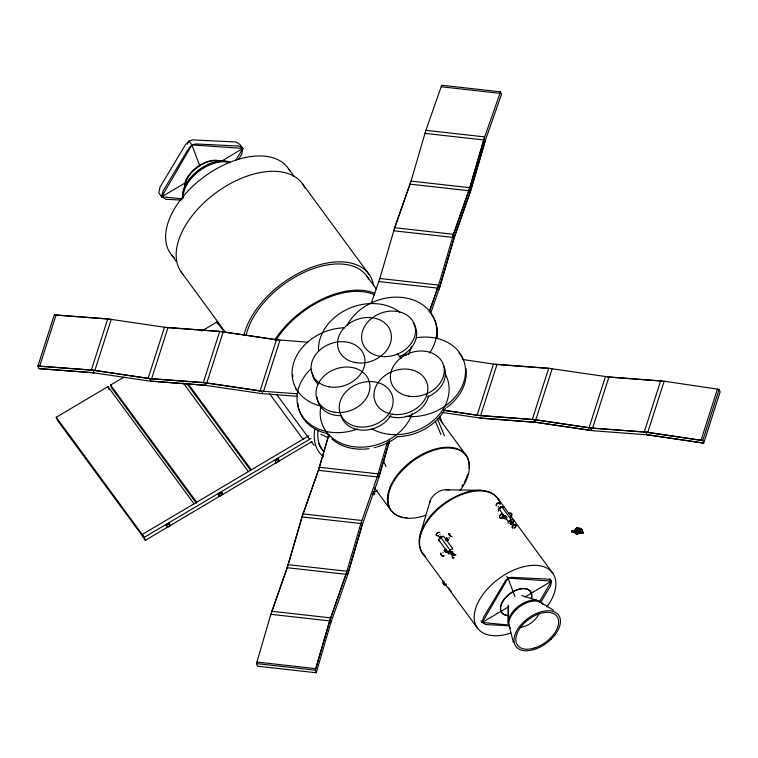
<?xml version="1.0" encoding="UTF-8"?>
<svg xmlns="http://www.w3.org/2000/svg" width="758" height="758" viewBox="0 0 758 758"><rect width="100%" height="100%" fill="white"/><g stroke="black" fill="none" stroke-linecap="round" stroke-linejoin="round"><path stroke-width="1.14" d="M508.296 621.551L508.296 605.272M573.304 531.292C571.399 532.637 571.684 531.633 574.412 532.059M582.438 530.704L581.197 529.738L582.324 529.596C583.84 533.035 581.083 533.556 581.272 531.358M577.283 532.021L576.81 530.818L577.966 532.211C577.501 532.097 574.384 534.087 574.706 531.045C574.517 532.685 575.369 533.31 574.877 532.514M579.254 532.334L578.97 532.808C576.307 535.176 577.065 529.463 577.757 531.453M578.97 532.969C576.393 534.106 573.645 531.917 575.635 530.846C578.79 531.244 577.615 534.627 575.066 532.732M579.974 532.4C581.159 532.012 581.774 533.547 580.211 532.931M574.829 531.443C573.351 532.277 575.521 531.936 574.687 533.026M576.649 530.979L577.577 531.718L577.302 533.395M511.726 514.578L510.826 516.833M572.461 531.519C574.962 531.055 570.196 530.524 571.902 532.088M583.281 532.77L582.476 532.931M574.896 531.415L575.294 532.533M445.96 550.763L444.756 550.261L445.96 552.165L444.34 550.545L445.088 550.64M578.136 533.007C580.05 533.054 575.464 535.091 576.071 533.101L577.52 532.533L577.53 531.746L575.407 531.074L575.379 532.827L577.16 532.836L577.312 531.832M582.589 531.415L582.58 530.609M571.712 531.746L572.47 531.055M579.699 532.211C577.975 532.163 581.68 533.082 582.059 532.457M582.883 532.287L582.324 532.296M577.35 531.784L577.208 532.779L577.274 531.68M575.805 528.894L574.63 529.539L574.621 530.628L578.828 531.007M574.592 530.553L574.943 529.719M575.502 529.084L576.952 527.89L581.13 528.534L581.045 530.524L580.107 530.761L579.68 530.06M576.847 532.865C574.498 533.405 578.761 534.883 578.913 532.59M577.596 531.68L577.321 532.751M577.435 533.85L577.52 533.272L577.435 533.935M577.264 531.889L577.52 532.647L577.549 532.163M578.951 529.463L580.183 529.16L578.733 529.946L579.008 531.121L579.055 529.984L581.13 528.534M579.093 531.055L579.055 529.984L577.245 529.776C580.249 528.459 576.573 528.07 575.587 529.596C573.408 530.041 577.88 528.118 576.108 528.705M580.543 530.808C580.543 526.346 578.676 534.437 579.69 532.192M578.127 533.632L576.042 533.746L576.971 530.988M576.26 533.225L576.288 533.717M575.104 530.221L575.218 532.078M575.511 530.268C575.777 528.118 578.923 531.434 575.511 530.268L575.521 529.69L577.757 529.851M577.056 530.458L577.094 529.87M579.406 532.334L579.718 531.529L579.557 532.059C579.453 531.064 579.425 534.333 579.756 531.472M572.186 531.159L571.57 531.168L572.404 531.112M576.99 532.95L577.653 532.486M582.637 532.865L583.243 532.988L582.286 532.902M579.103 531.168L578.998 531.993C579.32 530.297 577.378 532.741 578.951 532.305M571.712 531.263L571.883 531.055M575.17 529.899L574.943 530.666L574.668 529.491M574.337 531.765L574.791 531.216M579.377 531.993L579.898 531.32M572.214 531.472L572.356 532.069L572.442 531.386M579.955 532.685L582.798 533.139M498.451 511.243L498.916 508.741L501.777 506.732L504.174 507.206M508.012 523.21L508.324 521.542L511.186 519.533L513.573 520.007L513.109 522.499M430.108 501.104L420.159 534.561C418.028 541.904 418.88 550.81 425.096 555.965M580.154 529.643L578.686 531.093M505.681 517.316L505.586 517.752A1.355 0.976 -71.3 0 1 504.8 518.671L503.862 518.51M505.065 518.14L506.05 518.794A1.033 0.739 -71.3 0 0 506.647 518.093L506.704 517.439A1.165 0.843 -71.3 0 0 506.259 516.766L506.003 516.729M572.413 531.898L574.791 531.671M512.19 522.632L512.256 522.385A1.071 0.625 -36.3 0 0 512.114 522.025M577.028 528.61L578.676 528.8M578.174 532.211L578.496 531.017L576.81 530.818M577.587 533.234L577.17 533.386M389.356 441.232L378.157 479.511L361.793 526.118L346.965 576.895L330.602 623.512L316.257 672.763L257.455 666.178L256.507 663.582L270.852 614.321L287.216 567.714L302.044 516.937L318.407 470.33L328.621 435.462M371.183 303.323L379.843 278.489L394.681 227.713L411.035 181.105L425.873 130.329L441.743 85.237L500.545 91.822L501.493 94.418L485.622 139.51L470.784 190.286L454.43 236.903L439.593 287.67L430.544 313.594M316.257 672.763L315.309 670.167L329.654 620.916L346.008 574.299L360.846 523.522L377.209 476.915L387.423 442.047M438.162 286.6L429.199 312.125L438.645 285.074L453.483 234.298L469.837 187.69L484.675 136.914L500.545 91.822M271.373 612.881L287.699 566.188L302.537 515.412L318.891 468.804L328.887 434.58M346.501 572.773L330.147 619.39L315.309 670.167L256.507 663.582M347.448 575.379L362.286 524.602L361.339 522.006M377.692 475.389L378.64 477.985L389.603 440.455M439.109 289.196L453.947 238.419L470.301 191.812L485.139 141.035M453.909 238.344L452.99 235.823L469.354 189.216L484.182 138.439M109.531 319.156L54.282 314.883L37.9 366.038L39.653 366.228L56.035 315.082L107.75 318.881L164.486 327.229L219.706 331.417L276.452 339.774L308.155 342.237M39.653 366.228L91.367 370.027L107.75 318.881M91.367 370.027L94.864 370.416L111.246 319.27M94.864 370.416L148.104 378.384L164.486 327.229M148.104 378.384L151.609 378.773L167.992 327.627M151.609 378.773L203.324 382.572L219.706 331.417M203.324 382.572L206.83 382.961L223.212 331.815M206.83 382.961L260.07 390.92L276.452 339.774M260.07 390.92L263.566 391.317L279.948 340.162M443.534 410.22L477.104 415.232L493.486 364.086L548.697 368.274L608.939 377.02L664.16 381.208L719.153 389.366L720.1 391.962L703.718 443.117L648.725 434.959L593.514 430.771L536.768 422.414L481.548 418.226L442.17 412.466M477.104 415.232L480.6 415.63L496.983 364.484M480.6 415.63L532.315 419.43L548.697 368.274M532.315 419.43L535.821 419.818L552.203 368.672M535.821 419.818L589.061 427.777L605.443 376.631M589.061 427.777L592.557 428.175L608.939 377.02M592.557 428.175L644.272 431.965L660.654 380.819M644.272 431.965L647.777 432.363L664.16 381.208M647.777 432.363L701.017 440.322L717.4 389.176M719.153 389.366L702.77 440.521L703.718 443.117L646.972 434.76M580.552 531.339L582.239 530.42L580.249 532.021M394.188 229.238L410.58 182.706M420.159 534.561C426.612 514.89 444.122 500.451 463.043 493.297C474.517 489.194 491.734 487.612 498.603 500.053M575.606 530.96L574.706 531.254M581.983 531.074L582.182 530.306L581.073 531.585M572.299 531.102C573.579 530.695 572.186 532.817 573.853 532.22M575.218 532.192L575.786 531.225M579.036 532.542L578.06 532.571M499.854 515.611L501 514.265L501.967 514.246A2.283 1.649 -71.3 0 1 502.848 515.544L502.725 516.814A1.952 1.412 -71.3 0 1 501.588 518.15L500.612 518.169A2.283 1.649 -71.4 0 1 499.73 516.871L499.721 516.245M582.324 529.596L580.95 529.785M448.793 534.03L449.968 534.144M446.358 538.966L446.235 538.483L448.13 539.734M582.03 529.416L581.509 530.439M187.264 144.105L189.036 141.045L192.608 139.879L236.202 142.021L240.011 144.494L242.863 148.379L241.764 154.035L238.732 159.095M235.747 160.582L242.863 148.379L239.187 146.086L195.592 143.944L191.897 144.93L188.534 148.644L162.951 191.253L161.672 196.815L165.955 199.307L181.247 200.065M539.203 602.24L551.511 581.102L549.683 578.619M540.937 601.994L550.583 585.934L551.511 581.102L548.375 579.15L511.157 577.321L508.002 578.165L505.131 581.339L483.291 617.713L482.202 622.46L485.859 624.592L509.186 625.738M500.024 508.343L500.185 508.097A1.061 0.616 -36.3 0 1 501.493 507.472M579.699 530.013L580.05 530.003M459.841 490.464C469.155 479.767 475.683 458.23 459.774 450.233C443.8 443.961 426.271 451.759 413.063 460.892C399.362 471.324 384.334 488.057 389.044 506.628C394.899 520.774 413.574 519.808 425.598 515.288M438.531 539.62L440.455 537.015L443.487 536.133L452.896 548.934L449.854 549.815L447.94 552.421L449.049 554.136L438.531 539.62L439.649 541.335M443.828 581.178C441.961 582.589 443.781 586.531 445.884 584.522M443.913 581.32C441.829 582.949 444.624 586.645 446.168 583.887M440.692 553.274L440.569 553.766A2.283 0.786 41.4 0 0 441.497 555.112M443.818 556.097L443.676 556.277A1.952 0.673 41.4 0 1 442.501 555.927L441.431 555.15A2.492 0.862 41.4 0 1 440.426 553.672L440.862 553.103M445.713 549.18L446.955 550.573M446.67 551.881L445.079 551.218A1.544 0.531 41.4 0 1 444.453 550.289L444.434 550.081M373.912 492.88L374.67 491.876L372.614 493.809M513.526 524.868L513.014 525.294A1.071 0.625 -36.3 0 1 512.721 525.427M580.363 530.78L582.021 529.823M578.837 532.656L577.842 532.846L578.837 532.656L577.928 533.717L576.677 533.471M581.225 533.026L581.31 531.974L580.126 531.822M575.568 529.548L576.781 529.226M577.141 529.719L578.619 528.714M580.23 531.301C581.121 532.438 579.576 530.979 580.941 531.026M579.87 532.05L580.363 531.036M504.487 516.586L504.989 516.388M502.81 515.487L501.919 517.259L503.208 518.102M502.857 515.791L502.166 517.155L502.895 517.856M581.443 531.652C580.628 530.164 582.731 532.921 581.272 532.059M504.364 516.274L505.311 516.084A1.544 1.118 -71.3 0 1 505.918 516.965L505.823 517.837A1.355 0.976 -71.3 0 1 505.046 518.747L503.634 518.216M184.914 183.076L161.672 196.815L158.82 192.93L159.966 187.188L185.539 144.588L189.036 141.045L191.897 144.93L199.799 165.926M221.582 161.198L242.863 148.379L191.897 144.93L161.672 196.815L182.706 198.88M508.864 606.656L482.202 622.46L480.989 620.802M524.962 597.058L551.511 581.102L508.002 578.165L506.78 576.506M142.39 534.504L143.433 537.365L57.286 420.103L56.234 417.251L107.939 386.608L194.086 503.862M196.369 503.255L111.615 387.897L110.573 385.045L123.753 377.238M201.713 331.028L216.911 322.017L224.624 332.506M308.885 435.727L142.239 534.494L143.319 537.441L145.394 540.274L312.04 441.497M145.394 540.274L144.314 537.327L310.96 438.55M166.552 524.536L168.162 523.589M219.043 493.43L220.654 492.473M169.527 523.873L170.18 525.664L166.959 527.568L166.305 525.787L169.527 523.873L168.968 523.105M222.028 492.766L222.681 494.548L219.46 496.452L218.806 494.671L222.028 492.766L221.459 491.989M275.334 461.167L278.556 459.253L277.996 458.486L274.775 460.39L275.988 462.949L279.209 461.035L278.556 459.253M374.319 492.065L377.361 490.255M576.298 533.424L576.753 533.793M580.107 530.761L581.045 530.524M575.341 529.501L576.137 529.16L575.606 529.454M575.919 529.482L576.487 529.596M579.131 530.041L580.183 529.16M510.352 517.278C512.474 516.672 512.408 512.436 509.85 512.929M580.287 529.757L578.866 530.392M582.011 530.97L581.092 530.884M576.099 528.307L580.628 528.809M573.057 532.059L572.47 531.898M573.181 531.064L574.213 531.159M581.955 532.135L581.395 531.756M576.81 528.478L579.908 528.828M451.436 551.777L452.27 551.966M577.871 532.931L578.904 532.685M504.402 516.018L505.065 515.999A1.544 1.118 -71.4 0 1 505.671 516.88L505.7 517.42M505.794 518.842L506.05 518.785A1.023 0.739 -71.4 0 0 506.638 518.093M511.271 523.437L510.541 523.399A1.071 0.625 -36.3 0 1 511.678 521.921M576.582 532.978L574.981 532.523M452.147 536.863L450.404 536.086M448.404 539.933C447.599 540.151 445.372 537.953 446.68 537.99M581.225 529.785L581.708 529.548M578.003 532.779L579.065 532.618M444.302 550.223L445.448 550.696M575.322 530.609L574.829 530.373M509.878 513.109L511.574 513.99M446.206 551.72L446.329 551.255M579.889 532.751L581.5 532.912M573.825 531.661L572.764 531.529M445.723 489.791L481.188 490.322M573.977 532.088L572.859 531.898M576.497 532.912L575.313 532.675M263.566 391.317L297.657 393.819M297.43 396.33L261.017 393.516L204.272 385.168L149.061 380.98L92.315 372.623L38.848 368.634L37.9 366.038L93.12 370.226L149.857 378.574L205.077 382.762L261.813 391.119L262.77 393.715M166.267 327.513L221.459 331.616L278.195 339.972M607.224 376.906L662.435 381.094M38.848 368.634L94.068 372.822M701.017 440.322L702.77 440.521L646.024 432.164L590.814 427.976L534.068 419.619L478.848 415.431L443.667 410.258M479.805 418.028L535.015 422.215L591.761 430.572L590.814 427.976M509.196 625.104L482.202 622.46L508.002 578.165L514.985 596.707M576.326 530.363L577.16 530.448M581.035 530.401L580.581 530.477M441.251 86.763L500.053 93.348M425.873 130.329L484.675 136.914M424.897 133.37L483.699 139.955M411.035 181.105L469.837 187.69M410.059 184.147L468.861 190.732M394.681 227.713L453.483 234.298M393.705 230.764L452.507 237.349M379.843 278.489L438.645 285.074M378.867 281.54L437.669 288.125M56.035 315.082L54.311 314.968M319.374 467.279L378.176 473.864M318.407 470.33L377.209 476.915M303.02 513.896L361.822 520.481M302.044 516.937L360.846 523.522M288.182 564.672L346.984 571.257M287.216 567.714L346.008 574.299M271.828 611.28L330.63 617.865M270.852 614.321L329.654 620.916M256.99 662.056L315.792 668.641M462.228 359.415L493.486 364.086M579.065 531.746L578.496 531.017M449.721 538.18L448.812 537.716M446.841 538.095L446.377 538.483M446.869 538.18L447.078 539.09M448.054 539.677L447.343 539.317M448.006 540.227L447.305 539.848M521.693 595.551L537.384 600.45M320.871 434.325L328.252 437.773M510.314 523.674L510.57 523.787A1.421 0.834 -36.2 0 0 511.28 523.721M449.92 534.039L448.641 533.916L449.437 535.195M446.775 538.426L445.941 538.332L446.547 539.203M445.126 550.687L444.444 550.602L444.709 551.208M540.009 602.023L553.454 610.199M448.044 489.441L449.049 490.075M581.111 528.629L576.601 528.032M504.316 518.311L505.036 518.434A1.023 0.739 -71.3 0 0 505.624 517.742M450.963 536.541L449.845 535.688M446.415 539.146L447.428 539.99M445.183 551.682L446.424 551.928M441.971 555.633L442.53 556.031A2.132 0.739 41.4 0 0 443.809 556.41L443.942 555.879A2.492 0.862 41.4 0 0 443.752 555.434M446.092 540.786L445.23 539.696M446.026 550.734L444.728 549.938L444.216 550.545A1.544 0.531 41.4 0 0 444.851 551.473L445.164 551.748M499.844 508.618L499.778 508.002A1.061 0.616 -36.3 0 1 501.588 507.585M449.892 535.66L448.717 534.257M574.915 530.363L575.256 531.889M503.814 517.989L504.724 518.434A1.118 0.805 -71.4 0 0 505.368 517.667L505.444 516.947A1.308 0.938 -71.3 0 0 504.942 516.198L504.383 516.217L505.235 516.425A1.156 0.834 -71.4 0 1 505.69 517.089M302.622 183.976L369.137 274.5M289.082 169.479L294.009 176.188M366.863 276.149L376.48 289.243M438.835 418.141L465.999 455.113M498.082 498.783L552.753 573.19M501.777 506.732L511.186 519.533M498.916 508.741L508.324 521.542M440.455 537.015L449.854 549.815M448.717 587.943L451.408 591.6M422.651 553.463L477.322 627.87M374.547 487.991L390.569 509.793M277.011 394.909L309.349 438.929M311.405 441.724L314.153 445.458M171.422 254.783L176.349 261.482M181.19 272.008L225.619 332.487M269.45 393.516L303.067 439.27M278.65 460.267L279.209 461.035M275.429 462.181L275.988 462.949M188.335 384.116L251.372 469.913M186.572 383.16L250.311 469.913M183.284 382.998L248.425 471.666M222.113 493.78L222.681 494.548M218.806 494.671L218.238 493.903L219.46 496.452M110.573 385.045L196.72 502.298M169.621 524.896L170.18 525.664M165.746 525.019L166.305 525.787M166.4 526.801L166.959 527.568M56.234 417.251L144.314 537.327M503.757 518.027L504.714 518.33A1.033 0.749 -71.4 0 0 505.311 517.638L505.378 516.975A1.165 0.843 -71.4 0 0 504.923 516.312M581.064 532.817L581.291 532.192M437.281 418.549L444.463 435.869M435.547 421.543L440.929 434.542M383.245 460.011L385.936 466.511M646.944 434.685L646.053 432.25M550.479 368.559L495.258 364.361M469.354 189.216L470.301 191.812M534.068 419.619L535.015 422.215M439.829 416.237L442.653 423.959M330.147 619.39L331.066 621.901M216.911 322.017L217.612 323.922M205.077 382.762L206.024 385.358L150.804 381.17L149.857 378.574M107.939 386.608L108.981 389.46M93.12 370.226L94.039 372.737M581.481 531.68L581.377 530.988M509.395 626.449L513.308 642.225M508.296 606.03L508.296 623.654M538.891 613.885A16.174 9.428 -36.3 0 1 520.329 627.378M510.238 628.107A20.182 11.777 -36.3 0 1 519.78 606.637A20.182 11.777 -36.3 0 1 542.918 604.41M509.584 627.217A20.182 11.777 -36.3 0 1 519.126 605.756A20.182 11.777 -36.3 0 1 542.264 603.52M510.826 633.091A46.589 27.184 -36.3 0 1 475.958 607.509A46.589 27.184 -36.3 0 1 534.163 565.307A46.589 27.184 -36.3 0 1 546.812 606.997M425.57 556.599A46.589 27.184 -36.3 0 1 443.951 504.458A46.589 27.184 -36.3 0 1 499.664 501.578M508.078 615.657A17.851 10.413 -36.3 0 1 502.109 602.875A17.851 10.413 -36.3 0 1 521.438 588.852A17.851 10.413 -36.3 0 1 531.462 598.706M507.907 615.42A17.851 10.413 -36.3 0 1 507.869 595.191A17.851 10.413 -36.3 0 1 531.671 594.613M531.671 596.48A17.851 10.413 -36.3 0 1 531.292 598.479M512.446 527.966A2.236 1.308 -36.3 0 1 513.45 525.37A2.236 1.308 -36.3 0 1 516.056 525.502A2.236 1.308 -36.3 0 1 513.962 528.042M512.579 527.843A2.056 1.194 -36.3 0 1 513.498 525.465A2.056 1.194 -36.3 0 1 515.895 525.578A2.056 1.194 -36.3 0 1 513.981 527.919M453.995 557.85A2.236 1.308 -36.3 0 1 452.46 556.22A2.236 1.308 -36.3 0 1 455.814 554.837M454.014 557.717A2.056 1.194 -36.3 0 1 452.602 556.22A2.056 1.194 -36.3 0 1 455.672 554.96M513.744 524.915A1.09 0.663 -35.5 0 1 513.071 525.465A1.383 0.805 -36.3 0 1 512.001 525.711M453.625 553.444A1.09 0.625 -33.8 0 1 453.995 553.795M453.303 554.894A1.071 0.625 -36.3 0 1 453.038 555.093M452.744 555.235A1.071 0.625 -36.3 0 1 452.46 555.301A1.071 0.625 -36.3 0 1 452.204 555.292M512.143 524.166A1.383 0.805 -36.3 0 1 512.872 523.74M513.564 523.664A1.383 0.805 -36.3 0 1 513.82 523.787M453.104 555.273A1.383 0.805 -36.3 0 1 452.033 555.519M451.692 554.61A1.383 0.805 -36.3 0 1 452.175 553.975M452.526 553.719A1.383 0.805 -36.3 0 1 452.905 553.539M511.195 523.939A1.175 0.682 -36.3 0 1 510.598 523.247A1.175 0.682 -36.3 0 1 511.773 522.215A1.175 0.682 -36.3 0 1 512.616 522.698M452.64 552.506A1.175 0.682 -36.3 0 0 452.005 551.985L451.692 552.051A1.175 0.682 -36.3 0 0 450.735 552.819A1.175 0.682 -36.3 0 0 450.745 553.634M451.228 553.747A1.175 0.682 -36.3 0 1 450.953 553.738M452.545 552.516A1.071 0.625 -36.3 0 0 452.517 552.298L451.967 552.042A1.071 0.625 -36.3 0 0 450.688 553.387M511.205 523.873A1.08 0.625 -36.3 0 1 510.665 523.228A1.08 0.625 -36.3 0 1 511.735 522.29A1.08 0.625 -36.3 0 1 512.512 522.726A1.412 0.824 -36.5 0 0 511.243 521.864A1.412 0.824 -36.5 0 0 510.305 523.683M452.782 552.099A1.184 0.682 -34.6 0 0 452.043 551.748A1.412 0.824 -36.3 0 0 450.375 553.094A1.412 0.824 -36.3 0 0 451.484 553.795M512.768 522.584A1.412 0.824 -36.4 0 0 511.252 522.224A1.412 0.824 -36.4 0 0 510.494 523.939L510.759 524.043A1.421 0.834 -36.2 0 0 511.091 524.062M452.602 551.843A1.184 0.682 -34.6 0 0 451.853 551.492A1.412 0.824 -36.3 0 0 450.337 552.506A1.412 0.824 -36.3 0 0 450.593 553.605M450.574 553.207A1.052 0.616 -36.3 0 1 451.417 551.796M510.608 520.917A1.071 0.625 -36.3 0 1 511.47 521.333M509.66 521.75A1.071 0.625 -36.3 0 1 510.314 521.059M449.788 552.137A1.042 0.606 -36.3 0 1 449.721 551.54M449.864 551.293A1.042 0.606 -36.3 0 1 450.631 550.734M503.966 517.202A1.317 0.948 -71.3 0 1 503.786 517.591M506.249 516.776A1.156 0.834 -71.4 0 1 506.704 517.439M443.051 552.847A1.535 0.531 41.4 0 1 442.843 552.535M503.738 515.658A1.535 1.109 -71.4 0 1 503.937 515.961M508.997 513.251A1.535 1.156 -71.1 0 1 509.272 513.469M440.663 537.166A1.061 0.616 -36.3 0 0 439.991 538.303L439.991 538.294A1.175 0.682 -36.3 0 1 440.227 536.863A1.175 0.682 -36.3 0 1 441.649 537.052M440.957 537.034A1.061 0.616 -36.3 0 1 441.677 537.071M502.071 507.49A1.412 0.824 -36.3 0 0 500.962 507.235A1.412 0.824 -36.3 0 0 499.73 508.315A1.184 0.701 -34.6 0 0 499.636 508.95A1.421 0.834 -36.3 0 0 499.882 508.988M440.066 538.758A1.412 0.824 -36.3 0 1 440.209 537.185A1.412 0.824 -36.3 0 1 442.056 537.005M501.919 507.519A1.402 0.824 -36.3 0 0 501.142 506.903A1.402 0.824 -36.3 0 0 499.74 507.737L499.531 508.059A1.184 0.701 -34.6 0 0 499.626 508.883M439.877 538.502A1.412 0.824 -36.3 0 1 439.867 537.081A1.412 0.824 -36.3 0 1 441.724 536.541M440.019 538.237A1.08 0.625 -36.3 0 1 440.256 536.929A1.08 0.625 -36.3 0 1 441.563 537.1M501.663 507.538A1.175 0.682 -36.3 0 0 501.029 507.017A1.175 0.682 -36.3 0 0 499.854 507.718L499.721 508.002A1.175 0.682 -36.3 0 0 499.977 508.77M498.413 507.178A1.09 0.644 -33.8 0 1 498.319 506.382M438.399 536.692A1.383 0.805 -36.3 0 1 438.503 535.565M439.886 534.741A1.383 0.805 -36.3 0 1 440.209 534.76M496.206 505.595A2.236 1.308 -36.3 0 1 498.262 502.914A2.236 1.308 -36.3 0 1 499.929 504.278M496.585 505.813A2.056 1.194 -36.3 0 1 497.684 503.312A2.056 1.194 -36.3 0 1 499.91 503.833M437.953 535.527A2.236 1.308 -36.3 0 1 436.419 533.897A2.236 1.308 -36.3 0 1 439.773 532.514M436.94 535.499A2.056 1.194 -36.3 0 1 436.93 533.424A2.056 1.194 -36.3 0 1 439.631 532.637M323.789 451.275A66.514 38.81 -36.3 0 1 318.654 443.667M323.382 456.761A70.541 41.159 -36.3 0 1 314.864 428.905M323.495 451.285A66.514 38.81 -36.3 0 1 317.934 430.923M429.653 502.838A12.365 7.22 -36.3 0 1 436.305 493.155A12.365 7.22 -36.3 0 1 447.495 489.905M397.258 515.317A46.589 27.184 -36.3 0 1 415.602 458.173A46.589 27.184 -36.3 0 1 469.003 468.169M467.695 474.451A46.589 27.184 -36.3 0 1 466.511 477.72M466.037 478.819A46.589 27.184 -36.3 0 1 464.199 482.505M463.138 484.343A46.589 27.184 -36.3 0 1 461.973 486.181M406.989 517.629A46.589 27.184 -36.3 0 1 404.838 517.439M401.797 516.899A46.589 27.184 -36.3 0 1 398.992 516.046M183.029 197.487A31.002 18.088 -36.3 0 1 199.032 170.465A31.002 18.088 -36.3 0 1 229.807 162.468M184.545 187.046A23.64 13.796 -36.3 0 1 197.298 166.864A23.64 13.796 -36.3 0 1 220.275 161.132M184.895 185.776A23.64 13.796 -36.3 0 1 197.601 167.272A23.64 13.796 -36.3 0 1 218.996 161.056M182.706 197.052A31.002 18.088 -36.3 0 1 199.363 169.546A31.002 18.088 -36.3 0 1 230.441 162.439M183.351 197.914A31.002 18.088 -36.3 0 1 199.345 170.891A31.002 18.088 -36.3 0 1 230.119 162.894M276.026 339.991A70.541 41.159 -36.3 0 1 374.632 294.938M274.822 339.878A72.19 42.116 -36.3 0 1 374.793 293.346M246.255 334.922A72.19 42.116 -36.3 0 1 304.422 272.207A72.19 42.116 -36.3 0 1 368.587 278.982M243.905 335.254A74.995 43.756 -36.3 0 1 310.723 267.697A74.995 43.756 -36.3 0 1 373.666 285.595M174.207 257.692A72.664 42.401 -36.3 0 1 203.333 177.381A72.664 42.401 -36.3 0 1 289.907 171.09M183.36 274.68A74.995 43.746 -36.3 0 1 217.461 191.679A74.995 43.746 -36.3 0 1 304.934 187.956M373.097 491.999A2.037 1.412 5.2 0 1 374.689 493.742A2.037 1.412 5.2 0 1 372.292 494.728M373.722 493.088A1.383 1.118 -28.6 0 1 372.709 494.633M389.328 443.25A1.393 1.374 20.7 0 1 388.769 443.885M387.935 444.074A1.393 1.374 20.7 0 1 387.509 443.97M397.381 353.891A27.553 22.067 -20.1 0 1 400.991 358.487M357.511 428.99A48.114 38.525 -20.1 0 1 303.598 417.885A48.114 38.525 -20.1 0 1 310.865 368.985M327.513 433.604A48.114 38.525 -20.1 0 1 297.847 403.275M340.967 415.649A27.553 22.067 -20.1 0 1 317.147 397.116M319.582 405.71A48.114 38.525 -20.1 0 1 293.801 362.457A48.114 38.525 -20.1 0 1 344.539 327.778M296.691 390.436A48.114 38.525 -20.1 0 1 295.772 388.636M292.853 376.916A48.114 38.525 -20.1 0 1 292.815 374.859M318.028 384.098A27.553 22.067 -20.1 0 1 312.315 372.936M416.445 337.746A48.114 38.525 -20.1 0 1 465.223 375.684A48.114 38.525 -20.1 0 1 405.805 416.294M465.924 368.454A48.114 38.525 -20.1 0 1 446.775 407.434M458.931 352.944A48.114 38.525 -20.1 0 1 460.191 354.555M460.788 355.388A48.114 38.525 -20.1 0 1 463.309 359.785M443.705 365.906A27.553 22.067 -20.1 0 1 427.853 396.832M445.24 374.007A48.114 38.525 -20.1 0 1 430.326 422.945A48.114 38.525 -20.1 0 1 372.045 428.867M401.096 355.644A48.114 38.525 -20.1 0 1 406.373 355.161M445.6 408.098A48.114 38.525 -20.1 0 1 397.391 436.674M428.507 395.989A27.553 22.067 -20.1 0 1 388.92 416.17M412.305 413.489A48.114 38.525 -20.1 0 1 356.44 447.012A48.114 38.525 -20.1 0 1 320.852 406.459M397.296 436.703A48.114 38.525 -20.1 0 1 385.452 443.875M384.467 444.311A48.114 38.525 -20.1 0 1 377.361 446.86M376.328 447.154A48.114 38.525 -20.1 0 1 374.234 447.675M368.975 448.651A48.114 38.525 -20.1 0 1 363.688 449.134M362.637 449.162A48.114 38.525 -20.1 0 1 331.919 439.034M329.664 436.864A48.114 38.525 -20.1 0 1 327.02 433.709M390.872 415.46A27.553 22.067 -20.1 0 1 363.177 430.165A27.553 22.067 -20.1 0 1 340.863 415.062M411.547 346.34A48.114 38.525 -20.1 0 1 408.41 354.526M318.54 350.689A48.114 38.525 -20.1 0 1 347.429 309.198A48.114 38.525 -20.1 0 1 400.063 312.343M346.87 325.741A48.114 38.525 -20.1 0 1 412.03 299.571A48.114 38.525 -20.1 0 1 429.596 353.01M431.444 314.646A48.114 38.525 -20.1 0 1 437.205 337.793M413.176 323.012A27.553 22.067 -20.1 0 1 399.096 356.923M499.73 515.554L499.588 516.937A2.492 1.8 -71.4 0 0 500.555 518.349L501.606 518.33A2.132 1.544 -71.4 0 0 502.857 516.871L502.99 515.487A2.492 1.8 -71.4 0 0 502.033 514.066L500.972 514.085L499.73 515.554M551.407 638.909A26.473 15.444 -36.3 0 0 549.313 610.777A26.454 15.435 -36.3 0 0 539.014 612.445A26.473 15.444 -36.3 0 0 514.995 644.906A26.473 15.444 -36.3 0 0 551.407 638.909M534.475 647.995A24.408 14.241 -36.3 0 0 556.988 616.434A24.408 14.241 -36.3 0 0 520.234 627.851A24.408 14.241 -36.3 0 0 534.475 647.995M334.382 412.219A27.553 22.067 -20.1 0 0 369.383 382.127A27.553 22.067 -20.1 0 0 325.097 375.068A27.553 22.067 -20.1 0 0 334.382 412.219M329.465 386.874A27.553 22.067 -20.1 0 0 364.456 356.781A27.553 22.067 -20.1 0 0 320.179 349.732A27.553 22.067 -20.1 0 0 329.465 386.874M408.751 396.178A27.553 22.067 -20.1 0 0 443.743 366.086A27.553 22.067 -20.1 0 0 399.466 359.036A27.553 22.067 -20.1 0 0 408.751 396.178M392.341 414.228A27.553 22.067 -20.1 0 0 427.341 384.135A27.553 22.067 -20.1 0 0 383.055 377.077A27.553 22.067 -20.1 0 0 392.341 414.228M357.596 426.716A27.553 22.067 -20.1 0 0 392.587 396.624A27.553 22.067 -20.1 0 0 348.31 389.574A27.553 22.067 -20.1 0 0 357.596 426.716M355.89 362.665A27.553 22.067 -20.1 0 0 390.882 332.582A27.553 22.067 -20.1 0 0 346.605 325.523A27.553 22.067 -20.1 0 0 355.89 362.665M379.995 356.269A27.553 22.067 -20.1 0 0 414.996 326.177A27.553 22.067 -20.1 0 0 370.709 319.118A27.553 22.067 -20.1 0 0 379.995 356.269"/></g></svg>
